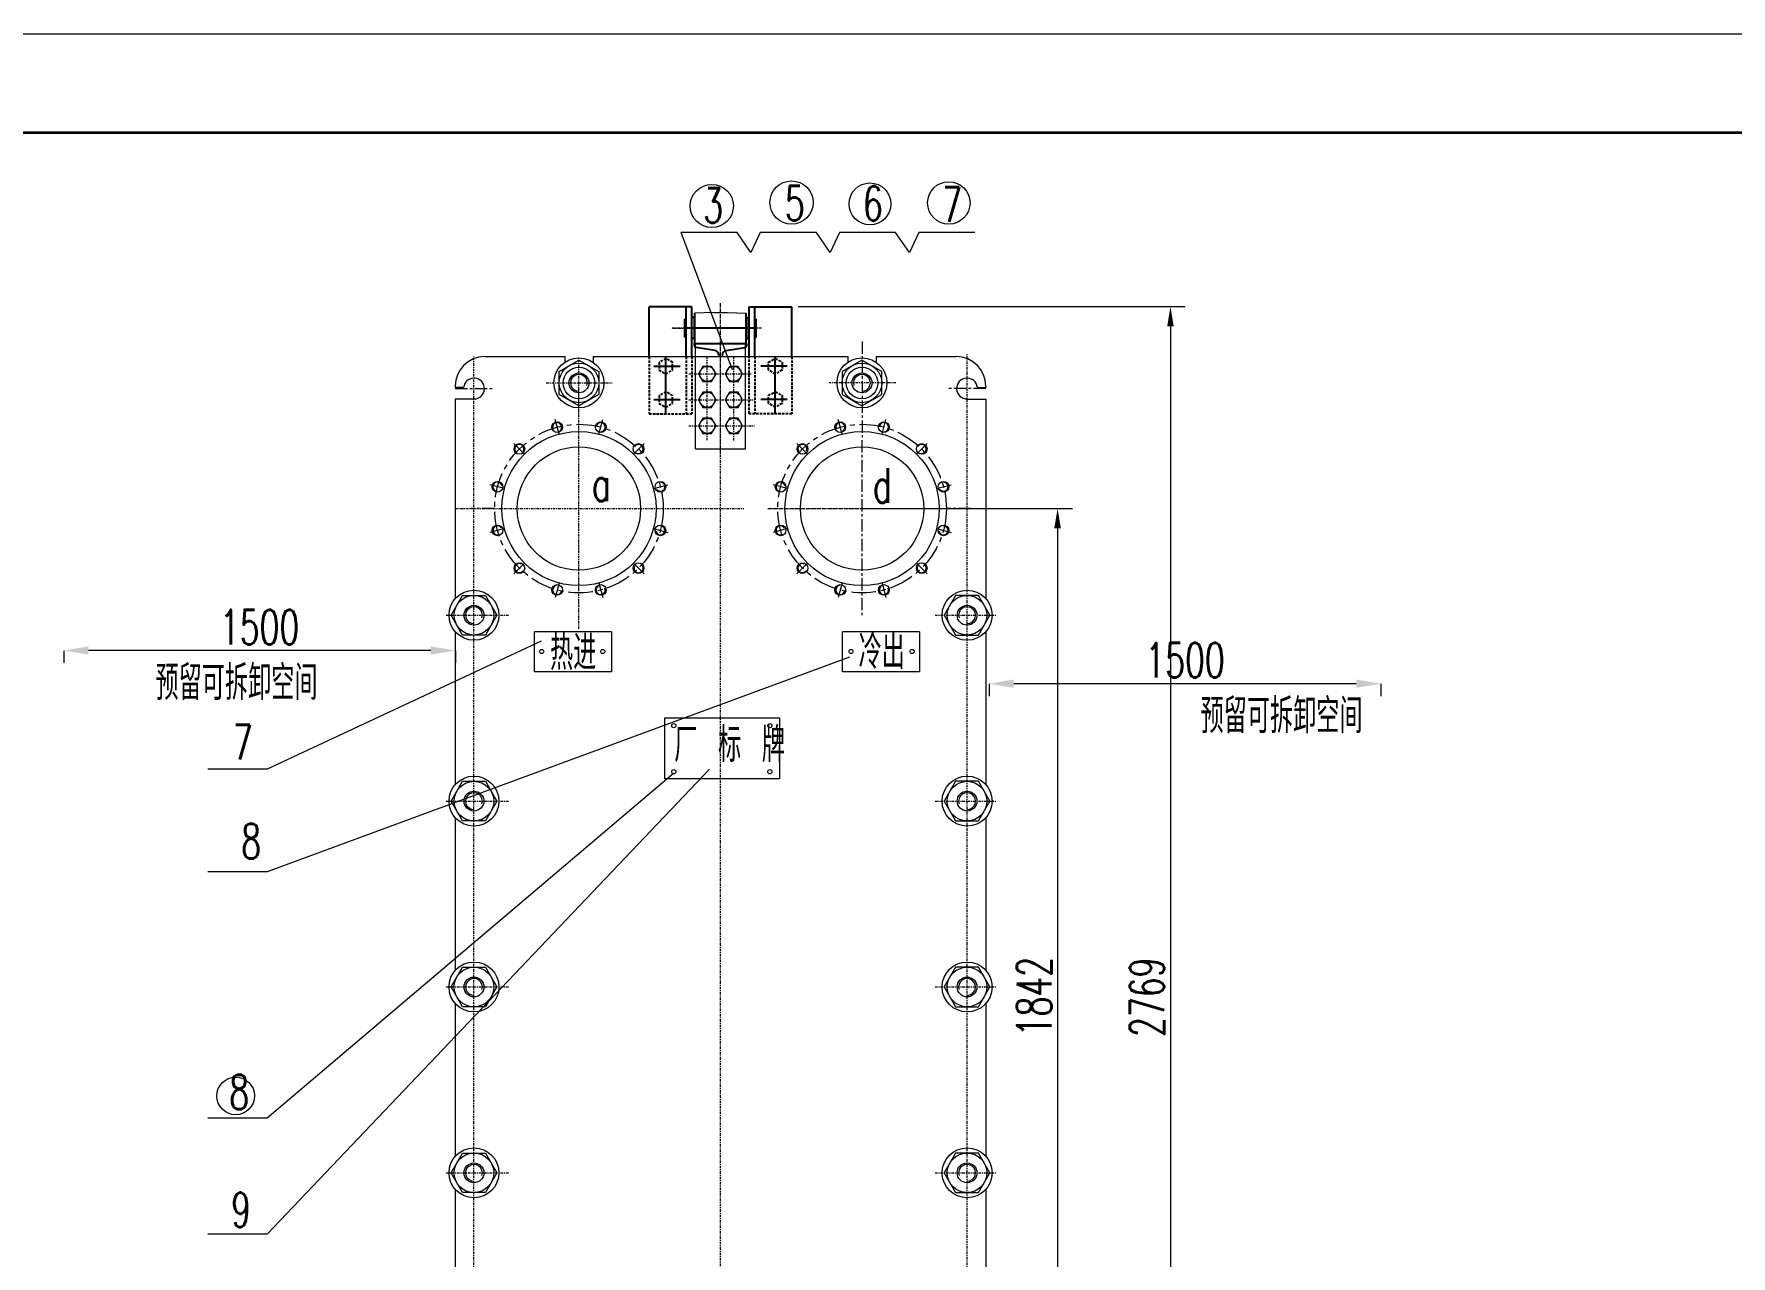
# Model space of a CAD drawing. Header units: millimetres. Extents: x -394 to 6212, y -2458 to 809.
# Drawn here: x 3741.5 to 3913.4, y -2161.7 to -2037.9 of the extents above; entities that cross this region are included whole.
import ezdxf

# ---------------------------------------------------------------- set-up
doc = ezdxf.new("R2010")
doc.units = ezdxf.units.MM
doc.header["$PDSIZE"] = -5
for name, pattern in [('CENTER', [2, 1.25, -0.25, 0.25, -0.25]), ('CENTERX2', [4, 2.5, -0.5, 0.5, -0.5]), ('HIDDEN', [0.375, 0.25, -0.125])]:
    doc.linetypes.add(name, pattern=pattern)
doc.layers.get('0').update_dxf_attribs({"lineweight": 18})
doc.layers.get('DEFPOINTS').update_dxf_attribs({"lineweight": 18})
for name, color, linetype, lineweight, true_color in [('1', 1, 'Continuous', 18, 0xff0000), ('2', 2, 'Continuous', 18, 0xffff00), ('3', 3, 'CENTERX2', 18, 0x00ff00)]:
    doc.layers.add(name, color=color, linetype=linetype, lineweight=lineweight, true_color=true_color)
doc.layers.add('LAYER1', color=1, linetype='Continuous', lineweight=25)
doc.layers.add('粗实线层', color=7, linetype='Continuous', lineweight=35)
doc.layers.add('LAYER3', color=3, linetype='Continuous')
doc.layers.add('LAYER5', color=5, linetype='HIDDEN')
doc.styles.add('HZ', font='txt.shx', dxfattribs={"width": 0.67, "bigfont": 'hztxt.shx'})
doc.dimstyles.new('STANDARD$0', dxfattribs={"dimtxt": 3.5, "dimasz": 2.5, "dimexe": 1.25, "dimexo": 0.625, "dimtad": 1, "dimdec": 4, "dimdsep": 46, "dimtxsty": 'HZ', "dimcen": 2.5, "dimdle": 5, "dimadec": 0, "dimazin": 0, "dimtfac": 1, "dimtmove": 0, "dimatfit": 3, "dimfxl": 1, "dimtolj": 1, "dimlwd": -1, "dimlwe": -1, "dimarcsym": 0})

# ---------------------------------------------------------------- blocks, each defined once
blk = doc.blocks.new('*D238')
at = {"layer": '2', "color": 0}
for p, q in [((3838.25, -2103.75), (3838.25, -2104.98)), ((3875.44, -2103.73), (3840.75, -2103.73)), ((3877.94, -2103.75), (3877.94, -2104.98))]:
    blk.add_line(p, q, dxfattribs=at)
for points in [[(3840.75, -2103.31), (3840.75, -2104.15), (3838.25, -2103.73)], [(3875.44, -2103.31), (3875.44, -2104.15), (3877.94, -2103.73)]]:
    blk.add_solid(points, dxfattribs=at)
at = {"layer": 'DEFPOINTS', "color": 0}
for p in [(3838.25, -2103.13), (3838.25, -2103.73), (3877.94, -2103.13)]:
    blk.add_point(p, dxfattribs=at)
at = {"layer": '2', "color": 0, "insert": (3858.1, -2101.35), "char_height": 3.5, "attachment_point": 5, "style": 'HZ'}
blk.add_mtext('\\A1;1500', dxfattribs=at)
blk = doc.blocks.new('*D237')
at = {"layer": '2', "color": 0}
for p, q in [((3744.49, -2100.39), (3744.49, -2101.62)), ((3781.68, -2100.37), (3746.99, -2100.37)), ((3784.18, -2100.39), (3784.18, -2101.62))]:
    blk.add_line(p, q, dxfattribs=at)
for points in [[(3746.99, -2099.95), (3746.99, -2100.78), (3744.49, -2100.37)], [(3781.68, -2099.95), (3781.68, -2100.78), (3784.18, -2100.37)]]:
    blk.add_solid(points, dxfattribs=at)
at = {"layer": 'DEFPOINTS', "color": 0}
for p in [(3744.49, -2099.77), (3744.49, -2100.37), (3784.18, -2099.77)]:
    blk.add_point(p, dxfattribs=at)
at = {"layer": '2', "color": 0, "insert": (3764.33, -2097.99), "char_height": 3.5, "attachment_point": 5, "style": 'HZ'}
blk.add_mtext('\\A1;1500', dxfattribs=at)
blk = doc.blocks.new('*D198')
at = {"layer": '2', "color": 0}
for p, q in [((3818.89, -2065.52), (3858.12, -2065.52)), ((3856.62, -2067.52), (3856.62, -2203.76)), ((3838.55, -2205.76), (3858.12, -2205.76))]:
    blk.add_line(p, q, dxfattribs=at)
for points in [[(3856.29, -2067.52), (3856.95, -2067.52), (3856.62, -2065.52)], [(3856.29, -2203.76), (3856.95, -2203.76), (3856.62, -2205.76)]]:
    blk.add_solid(points, dxfattribs=at)
at = {"layer": 'DEFPOINTS', "color": 0}
for p in [(3818.26, -2065.52), (3837.92, -2205.76), (3856.62, -2205.76)]:
    blk.add_point(p, dxfattribs=at)
at = {"layer": '2', "color": 0, "insert": (3854.24, -2135.5), "char_height": 3.5, "attachment_point": 5, "rotation": 90, "style": 'HZ'}
blk.add_mtext('\\A1;2769', dxfattribs=at)
blk = doc.blocks.new('*D194')
at = {"layer": '2', "color": 0}
for p, q in [((3838.55, -2085.98), (3846.68, -2085.98)), ((3845.18, -2087.98), (3845.18, -2180.94)), ((3838.55, -2182.94), (3846.68, -2182.94))]:
    blk.add_line(p, q, dxfattribs=at)
for points in [[(3844.85, -2087.98), (3845.52, -2087.98), (3845.18, -2085.98)], [(3844.85, -2180.94), (3845.52, -2180.94), (3845.18, -2182.94)]]:
    blk.add_solid(points, dxfattribs=at)
at = {"layer": 'DEFPOINTS', "color": 0}
for p in [(3837.92, -2085.98), (3837.92, -2182.94), (3845.18, -2182.94)]:
    blk.add_point(p, dxfattribs=at)
at = {"layer": '2', "color": 0, "insert": (3842.81, -2135.44), "char_height": 3.5, "attachment_point": 5, "rotation": 90, "style": 'HZ'}
blk.add_mtext('\\A1;1842', dxfattribs=at)

msp = doc.modelspace()

# ---------------------------------------------------------------- linework, layer by layer
at = {"color": 2, "linetype": 'Continuous', "ltscale": 0.1}
msp.add_line((3825.37425, -2085.9806), (3842.528, -2085.9806), dxfattribs=at)
at = {"color": 1, "linetype": 'Continuous'}
msp.add_lwpolyline([(3805.40143, -2107.19723), (3817.02124, -2107.19723), (3817.02124, -2113.3561), (3805.40143, -2113.3561)], close=True, dxfattribs=at)
for centre in [(3792.90958, -2100.46346), (3799.10182, -2100.46346), (3824.24828, -2100.46346), (3830.44052, -2100.46346), (3806.29926, -2107.98505), (3816.03039, -2107.98505), (3806.29926, -2112.65106), (3816.03039, -2112.65106)]:
    msp.add_circle(centre, 0.21233, dxfattribs=at)
at = {"ltscale": 0.1}
for centre, start, end in [((3796.68945, -2073.24566), 342.116645, 270), ((3825.36495, -2073.24566), 270, 197.883355), ((3786.05217, -2096.78846), 342.116645, 270), ((3836.01153, -2096.78846), 270, 197.883355), ((3786.05217, -2115.62452), 342.116645, 270), ((3836.01153, -2115.62452), 270, 197.883355), ((3786.05217, -2134.46057), 342.116645, 270), ((3836.01153, -2134.46057), 270, 197.883355), ((3786.05217, -2153.29663), 342.116645, 270), ((3836.01153, -2153.29663), 270, 197.883355)]:
    msp.add_arc(centre, 0.85337, start, end, dxfattribs=at)
at = {"layer": '1', "ltscale": 0.1}
for p, q in [((3810.31378, -2066.11043), (3808.42944, -2066.16351)), ((3811.74993, -2066.11043), (3813.63426, -2066.16351)), ((3810.31378, -2069.26995), (3808.42944, -2069.21687)), ((3808.49466, -2069.26995), (3813.56905, -2069.26995)), ((3810.31378, -2069.26995), (3811.74993, -2069.26995)), ((3811.74993, -2069.26995), (3813.63426, -2069.21687))]:
    msp.add_line(p, q, dxfattribs=at)
at = {"layer": '1'}
for p, q in [((3810.31378, -2066.11043), (3811.74993, -2066.11043)), ((3787.13985, -2070.58642), (3794.3673, -2070.58642)), ((3794.3673, -2070.58642), (3795.24995, -2070.58642)), ((3798.12895, -2070.58642), (3813.56568, -2070.58642)), ((3810.85113, -2070.42627), (3810.85113, -2070.58642)), ((3811.21258, -2070.42627), (3811.21258, -2070.58642)), ((3813.56568, -2070.58642), (3823.92545, -2070.58642)), ((3826.80445, -2070.58642), (3827.69641, -2070.58642)), ((3827.69641, -2070.58642), (3834.92385, -2070.58642)), ((3784.13985, -2073.58642), (3784.13985, -2073.7069)), ((3785.00293, -2073.7069), (3784.13985, -2073.7069)), ((3837.06078, -2073.7069), (3837.92385, -2073.7069)), ((3837.92385, -2073.58642), (3837.92385, -2073.7069)), ((3786.0668, -2074.87866), (3784.13985, -2074.87866)), ((3784.13985, -2074.87866), (3784.13985, -2080.48173)), ((3835.99691, -2074.87866), (3837.92385, -2074.87866)), ((3837.92385, -2074.87866), (3837.92385, -2080.48173)), ((3784.13985, -2080.48173), (3784.13985, -2082.68565)), ((3784.13985, -2080.48173), (3784.13985, -2093.13869)), ((3808.49466, -2079.92138), (3813.56905, -2079.92138)), ((3837.92385, -2080.48173), (3837.92385, -2082.68565)), ((3837.92385, -2080.48173), (3837.92385, -2093.13869)), ((3784.13985, -2093.13869), (3784.13985, -2095.13223)), ((3837.92385, -2093.13869), (3837.92385, -2095.13223)), ((3837.92385, -2093.13869), (3837.92385, -2095.13223)), ((3784.13985, -2098.44469), (3784.13985, -2103.90508)), ((3784.13985, -2098.44469), (3784.13985, -2101.80153)), ((3792.1928, -2098.45268), (3799.9938, -2098.45268)), ((3792.1928, -2102.52816), (3792.1928, -2098.45666)), ((3799.9938, -2098.45666), (3799.9938, -2102.52816)), ((3823.3983, -2098.45268), (3831.1993, -2098.45268)), ((3823.3983, -2102.52816), (3823.3983, -2098.45666)), ((3831.1993, -2098.45666), (3831.1993, -2102.52816)), ((3837.92385, -2098.44469), (3837.92385, -2103.90508)), ((3799.9938, -2102.52816), (3792.1928, -2102.52816)), ((3831.1993, -2102.52816), (3823.3983, -2102.52816)), ((3784.13985, -2103.90508), (3784.13985, -2112.7138)), ((3837.92385, -2103.90508), (3837.92385, -2112.7138)), ((3784.13985, -2111.97474), (3784.13985, -2113.96829)), ((3784.13985, -2112.7138), (3784.13985, -2113.96829)), ((3837.92385, -2112.7138), (3837.92385, -2113.96829)), ((3784.13985, -2117.28075), (3784.13985, -2132.80434)), ((3837.92385, -2117.28075), (3837.92385, -2132.80434)), ((3784.13985, -2121.54499), (3784.13985, -2132.80434)), ((3837.92385, -2121.54499), (3837.92385, -2132.80434)), ((3784.13985, -2130.8108), (3784.13985, -2132.80434)), ((3784.13985, -2136.1168), (3784.13985, -2151.6404)), ((3784.13985, -2136.1168), (3784.13985, -2151.6404)), ((3837.92385, -2136.1168), (3837.92385, -2151.6404)), ((3837.92385, -2136.1168), (3837.92385, -2151.6404)), ((3784.13985, -2149.64685), (3784.13985, -2151.6404)), ((3784.13985, -2154.95286), (3784.13985, -2157.50669)), ((3784.13985, -2154.95286), (3784.13985, -2164.68582)), ((3837.92385, -2154.95286), (3837.92385, -2157.50669)), ((3837.92385, -2154.95286), (3837.92385, -2164.68582))]:
    msp.add_line(p, q, dxfattribs=at)
at = {"layer": '1', "ltscale": 0.2}
for p, q in [((3808.49466, -2079.92138), (3808.49466, -2069.26995)), ((3813.56905, -2079.92138), (3813.56905, -2069.26995))]:
    msp.add_line(p, q, dxfattribs=at)
at = {"layer": '1', "linetype": 'CENTER'}
for p, q in [((3784.13985, -2073.82166), (3787.9328, -2073.82166)), ((3837.92385, -2073.82166), (3834.13091, -2073.82166))]:
    msp.add_line(p, q, dxfattribs=at)
at = {"layer": '1', "ltscale": 0.1}
for points in [[(3794.68152, -2072.08638), (3796.68945, -2070.9271), (3798.69739, -2072.08638), (3798.69739, -2074.40494), (3796.68945, -2075.56423), (3794.68152, -2074.40494)], [(3809.24923, -2071.56779), (3808.80701, -2072.33373), (3809.24923, -2073.09968), (3810.13367, -2073.09968), (3810.57589, -2072.33373), (3810.13367, -2071.56779)], [(3811.93004, -2071.56779), (3811.48782, -2072.33373), (3811.93004, -2073.09968), (3812.81448, -2073.09968), (3813.25669, -2072.33373), (3812.81448, -2071.56779)], [(3827.37289, -2072.08638), (3825.36495, -2070.9271), (3823.35702, -2072.08638), (3823.35702, -2074.40494), (3825.36495, -2075.56423), (3827.37289, -2074.40494)], [(3809.24923, -2074.20072), (3808.80701, -2074.96667), (3809.24923, -2075.73262), (3810.13367, -2075.73262), (3810.57589, -2074.96667), (3810.13367, -2074.20072)], [(3811.93004, -2074.20072), (3811.48782, -2074.96667), (3811.93004, -2075.73262), (3812.81448, -2075.73262), (3813.25669, -2074.96667), (3812.81448, -2074.20072)], [(3809.24923, -2076.83366), (3808.80701, -2077.59961), (3809.24923, -2078.36555), (3810.13367, -2078.36555), (3810.57589, -2077.59961), (3810.13367, -2076.83366)], [(3811.93004, -2076.83366), (3811.48782, -2077.59961), (3811.93004, -2078.36555), (3812.81448, -2078.36555), (3813.25669, -2077.59961), (3812.81448, -2076.83366)], [(3787.21145, -2094.78053), (3788.37074, -2096.78846), (3787.21145, -2098.7964), (3784.89289, -2098.7964), (3783.73361, -2096.78846), (3784.89289, -2094.78053)], [(3834.85225, -2094.78053), (3833.69297, -2096.78846), (3834.85225, -2098.7964), (3837.17081, -2098.7964), (3838.3301, -2096.78846), (3837.17081, -2094.78053)], [(3787.21145, -2113.61658), (3788.37074, -2115.62452), (3787.21145, -2117.63245), (3784.89289, -2117.63245), (3783.73361, -2115.62452), (3784.89289, -2113.61658)], [(3834.85225, -2113.61658), (3833.69297, -2115.62452), (3834.85225, -2117.63245), (3837.17081, -2117.63245), (3838.3301, -2115.62452), (3837.17081, -2113.61658)], [(3787.21145, -2132.45264), (3788.37074, -2134.46057), (3787.21145, -2136.46851), (3784.89289, -2136.46851), (3783.73361, -2134.46057), (3784.89289, -2132.45264)], [(3834.85225, -2132.45264), (3833.69297, -2134.46057), (3834.85225, -2136.46851), (3837.17081, -2136.46851), (3838.3301, -2134.46057), (3837.17081, -2132.45264)], [(3787.21145, -2151.28869), (3788.37074, -2153.29663), (3787.21145, -2155.30456), (3784.89289, -2155.30456), (3783.73361, -2153.29663), (3784.89289, -2151.28869)], [(3834.85225, -2151.28869), (3833.69297, -2153.29663), (3834.85225, -2155.30456), (3837.17081, -2155.30456), (3838.3301, -2153.29663), (3837.17081, -2151.28869)]]:
    msp.add_lwpolyline(points, close=True, dxfattribs=at)
at = {"layer": '1'}
for centre, radius in [((3796.68945, -2073.24566), 2.52984), ((3796.68945, -2073.24566), 1.60157), ((3825.36495, -2073.24566), 2.52984), ((3825.36495, -2073.24566), 1.60157), ((3794.47871, -2077.72998), 0.54167), ((3798.9002, -2077.72998), 0.54167), ((3823.16351, -2077.72998), 0.54167), ((3827.585, -2077.72998), 0.54167), ((3796.68945, -2085.9806), 7.8125), ((3825.37425, -2085.9806), 7.8125), ((3790.64958, -2079.94073), 0.54167), ((3796.68945, -2085.9806), 6.25), ((3802.72932, -2079.94073), 0.54167), ((3819.33438, -2079.94073), 0.54167), ((3825.37425, -2085.9806), 6.25), ((3831.41412, -2079.94073), 0.54167), ((3788.43884, -2083.76985), 0.54167), ((3804.94007, -2083.76985), 0.54167), ((3817.12364, -2083.76985), 0.54167), ((3833.62487, -2083.76985), 0.54167), ((3788.43884, -2088.19134), 0.54167), ((3804.94007, -2088.19134), 0.54167), ((3817.12364, -2088.19134), 0.54167), ((3833.62487, -2088.19134), 0.54167), ((3790.64958, -2092.02047), 0.54167), ((3802.72932, -2092.02047), 0.54167), ((3819.33438, -2092.02047), 0.54167), ((3831.41412, -2092.02047), 0.54167), ((3786.05217, -2096.78846), 2.52984), ((3794.47871, -2094.23121), 0.54167), ((3798.9002, -2094.23121), 0.54167), ((3823.16351, -2094.23121), 0.54167), ((3827.585, -2094.23121), 0.54167), ((3836.01153, -2096.78846), 2.52984), ((3786.05217, -2115.62452), 2.52984), ((3836.01153, -2115.62452), 2.52984), ((3786.05217, -2134.46057), 2.52984), ((3836.01153, -2134.46057), 2.52984), ((3786.05217, -2153.29663), 2.52984), ((3836.01153, -2153.29663), 2.52984)]:
    msp.add_circle(centre, radius, dxfattribs=at)
at = {"layer": '1', "ltscale": 0.1}
for centre, radius in [((3796.68945, -2073.24566), 2.00794), ((3809.69145, -2072.33373), 0.76595), ((3812.37226, -2072.33373), 0.76595), ((3825.36495, -2073.24566), 2.00794), ((3796.68945, -2073.24566), 1.00397), ((3825.36495, -2073.24566), 1.00397), ((3809.69145, -2074.96667), 0.76595), ((3812.37226, -2074.96667), 0.76595), ((3809.69145, -2077.59961), 0.76595), ((3812.37226, -2077.59961), 0.76595), ((3786.05217, -2096.78846), 2.00794), ((3786.05217, -2096.78846), 1.00397), ((3836.01153, -2096.78846), 2.00794), ((3836.01153, -2096.78846), 1.00397), ((3786.05217, -2115.62452), 2.00794), ((3786.05217, -2115.62452), 1.00397), ((3836.01153, -2115.62452), 2.00794), ((3836.01153, -2115.62452), 1.00397), ((3786.05217, -2134.46057), 2.00794), ((3786.05217, -2134.46057), 1.00397), ((3836.01153, -2134.46057), 2.00794), ((3836.01153, -2134.46057), 1.00397), ((3786.05217, -2153.29663), 2.00794), ((3786.05217, -2153.29663), 1.00397), ((3836.01153, -2153.29663), 2.00794), ((3836.01153, -2153.29663), 1.00397)]:
    msp.add_circle(centre, radius, dxfattribs=at)
at = {"layer": '1'}
for centre, radius, start, end in [((3787.13985, -2073.58642), 3, 90, 180), ((3834.92385, -2073.58642), 3, 0, 90), ((3786.05217, -2073.82166), 1.0555, 270, 173.7581991), ((3836.01153, -2073.82166), 1.0555, 6.2418009, 270)]:
    msp.add_arc(centre, radius, start, end, dxfattribs=at)
at = {"layer": '2'}
for p, q in [((3812.26038, -2071.9325), (3807.03049, -2058.0015)), ((3812.71679, -2058.01195), (3807.03441, -2058.01195)), ((3814.11929, -2060.03545), (3812.71679, -2058.01195)), ((3815.06469, -2058.01195), (3814.11929, -2060.03545)), ((3820.74707, -2058.01195), (3815.06469, -2058.01195)), ((3822.14957, -2060.03545), (3820.74707, -2058.01195)), ((3823.09497, -2058.01195), (3822.14957, -2060.03545)), ((3828.77735, -2058.01195), (3823.09497, -2058.01195)), ((3830.17985, -2060.03545), (3828.77735, -2058.01195)), ((3831.12525, -2058.01195), (3830.17985, -2060.03545)), ((3836.80763, -2058.01195), (3831.12525, -2058.01195)), ((3792.86388, -2099.4335), (3765.08896, -2112.40253)), ((3824.11088, -2101.055), (3765.08896, -2122.8089)), ((3765.08896, -2112.40253), (3759.08896, -2112.40253)), ((3809.90788, -2112.4055), (3765.08932, -2159.49806)), ((3806.25538, -2112.811), (3765.08932, -2147.74256)), ((3765.08896, -2122.8089), (3759.08896, -2122.8089)), ((3765.08896, -2147.74256), (3759.08896, -2147.74256)), ((3765.08896, -2159.49806), (3759.08896, -2159.49806))]:
    msp.add_line(p, q, dxfattribs=at)
at = {"layer": '2', "linetype": 'Continuous'}
for p, q in [((3795.24995, -2070.58642), (3795.24995, -2071.1653)), ((3798.12895, -2070.58642), (3798.12895, -2071.1653)), ((3823.92545, -2070.58642), (3823.92545, -2071.1653)), ((3826.80445, -2070.58642), (3826.80445, -2071.1653))]:
    msp.add_line(p, q, dxfattribs=at)
at = {"layer": '2', "linetype": 'CENTER'}
for p, q in [((3788.1223, -2085.98106), (3785.69361, -2085.9806)), ((3836.37009, -2085.9806), (3833.96361, -2085.96009))]:
    msp.add_line(p, q, dxfattribs=at)
at = {"layer": '2', "ltscale": 0.5}
msp.add_lwpolyline([(3527.13858, -2037.88314), (4121.13858, -2037.88314), (4121.13858, -2457.88314), (3527.13858, -2457.88314)], close=True, dxfattribs=at)
at = {"layer": '2'}
for centre, radius in [((3810.14504, -2055.31562), 2.19023), ((3818.22834, -2054.96844), 2.19161), ((3826.17569, -2055.10768), 2.11967), ((3834.16198, -2055.00781), 2.14994), ((3761.90593, -2145.50456), 1.90907)]:
    msp.add_circle(centre, radius, dxfattribs=at)
for centre, start, end in [((3794.47871, -2077.72998), 306.6372821, 204.8794245), ((3798.9002, -2077.72998), 276.6372821, 174.8794245), ((3823.16351, -2077.72998), 306.6372821, 204.8794245), ((3827.585, -2077.72998), 276.6372821, 174.8794245), ((3790.64958, -2079.94073), 336.6372821, 234.8794245), ((3802.72932, -2079.94073), 246.6372821, 144.8794245), ((3819.33438, -2079.94073), 336.6372821, 234.8794245), ((3831.41412, -2079.94073), 246.6372821, 144.8794245), ((3788.43884, -2083.76985), 6.6372821, 264.8794245), ((3804.94007, -2083.76985), 216.6372821, 114.8794245), ((3817.12364, -2083.76985), 6.6372821, 264.8794245), ((3833.62487, -2083.76985), 216.6372821, 114.8794245), ((3788.43884, -2088.19134), 36.6372821, 294.8794245), ((3804.94007, -2088.19134), 186.6372821, 84.8794245), ((3817.12364, -2088.19134), 36.6372821, 294.8794245), ((3833.62487, -2088.19134), 186.6372821, 84.8794245), ((3790.64958, -2092.02047), 66.6372821, 324.8794245), ((3802.72932, -2092.02047), 156.6372821, 54.8794245), ((3819.33438, -2092.02047), 66.6372821, 324.8794245), ((3831.41412, -2092.02047), 156.6372821, 54.8794245), ((3794.47871, -2094.23121), 96.6372821, 354.8794245), ((3798.9002, -2094.23121), 126.6372821, 24.8794245), ((3823.16351, -2094.23121), 96.6372821, 354.8794245), ((3827.585, -2094.23121), 126.6372821, 24.8794245)]:
    msp.add_arc(centre, 0.45997, start, end, dxfattribs=at)
at = {"layer": '3', "ltscale": 0.1}
for p, q in [((3811.03185, -2079.92138), (3811.03185, -2065.14251)), ((3811.03185, -2069.26995), (3811.03185, -2065.16551)), ((3815.17275, -2067.69019), (3806.01745, -2067.69019)), ((3806.20178, -2067.69019), (3809.19468, -2067.69019)), ((3811.03185, -2080.30598), (3811.03185, -2069.41967)), ((3836.01153, -2176.37434), (3836.01153, -2070.23869)), ((3786.05217, -2110.55391), (3786.05217, -2070.58642)), ((3796.68945, -2076.10819), (3796.68945, -2070.74172)), ((3809.69145, -2079.06232), (3809.69145, -2070.59303)), ((3812.37226, -2079.09265), (3812.37226, -2070.53232)), ((3793.37824, -2073.24566), (3800.04373, -2073.24566)), ((3807.82166, -2072.33373), (3814.21347, -2072.33373)), ((3828.79723, -2073.24566), (3822.05158, -2073.24566)), ((3796.68945, -2098.17197), (3796.68945, -2073.93707)), ((3796.68945, -2098.17197), (3796.68945, -2073.93707)), ((3796.68945, -2097.60867), (3796.68945, -2075.02307)), ((3807.82166, -2074.96667), (3814.46401, -2074.96667)), ((3807.82166, -2077.59961), (3814.46401, -2077.59961)), ((3811.03185, -2207.28786), (3811.03185, -2079.90898)), ((3784.13985, -2085.9806), (3813.41078, -2085.9806)), ((3815.82171, -2085.9806), (3834.67975, -2085.9806)), ((3816.03666, -2085.9806), (3842.09558, -2085.9806)), ((3783.23853, -2096.78846), (3789.56458, -2096.78846)), ((3832.78174, -2096.78846), (3838.93784, -2096.78846)), ((3786.05217, -2178.01464), (3786.05217, -2110.55391)), ((3783.23853, -2115.62452), (3789.56458, -2115.62452)), ((3832.78174, -2115.62452), (3838.93784, -2115.62452)), ((3783.23853, -2134.46057), (3789.56458, -2134.46057)), ((3832.78174, -2134.46057), (3838.93784, -2134.46057)), ((3783.23853, -2153.29663), (3789.56458, -2153.29663)), ((3832.78174, -2153.29663), (3838.93784, -2153.29663))]:
    msp.add_line(p, q, dxfattribs=at)
at = {"layer": '3', "linetype": 'CENTER'}
msp.add_line((3825.37425, -2069.04188), (3825.35375, -2096.78846), dxfattribs=at)
at = {"layer": '3'}
for p, q in [((3794.66743, -2078.4343), (3794.27312, -2076.96271)), ((3798.71148, -2078.4343), (3799.10579, -2076.96271)), ((3823.35223, -2078.4343), (3822.95792, -2076.96271)), ((3827.39628, -2078.4343), (3827.79059, -2076.96271)), ((3791.16518, -2080.45632), (3790.0879, -2079.37905)), ((3802.21372, -2080.45632), (3803.291, -2079.37905)), ((3819.84998, -2080.45632), (3818.7727, -2079.37905)), ((3830.89852, -2080.45632), (3831.9758, -2079.37905)), ((3789.14316, -2083.95857), (3787.67157, -2083.56426)), ((3804.23575, -2083.95857), (3805.70734, -2083.56426)), ((3817.82796, -2083.95857), (3816.35637, -2083.56426)), ((3832.92055, -2083.95857), (3834.39214, -2083.56426)), ((3789.14316, -2088.00262), (3787.67157, -2088.39693)), ((3804.23575, -2088.00262), (3805.70734, -2088.39693)), ((3817.82796, -2088.00262), (3816.35637, -2088.39693)), ((3832.92055, -2088.00262), (3834.39214, -2088.39693)), ((3791.16518, -2091.50487), (3790.0879, -2092.58214)), ((3802.21372, -2091.50487), (3803.291, -2092.58214)), ((3819.84998, -2091.50487), (3818.7727, -2092.58214)), ((3830.89852, -2091.50487), (3831.9758, -2092.58214)), ((3794.66743, -2093.52689), (3794.27312, -2094.99848)), ((3798.71148, -2093.52689), (3799.10579, -2094.99848)), ((3823.35223, -2093.52689), (3822.95792, -2094.99848)), ((3827.39628, -2093.52689), (3827.79059, -2094.99848))]:
    msp.add_line(p, q, dxfattribs=at)
for centre in [(3796.68945, -2085.9806), (3825.37425, -2085.9806)]:
    msp.add_circle(centre, 8.54167, dxfattribs=at)
at = {"layer": 'LAYER1'}
for p, q in [((3803.80294, -2070.58642), (3803.80294, -2065.52151)), ((3808.14029, -2065.52151), (3803.80294, -2065.52151)), ((3807.41739, -2068.60585), (3807.41739, -2066.77453)), ((3807.56197, -2066.77453), (3807.41739, -2066.77453)), ((3807.56197, -2070.58642), (3807.56197, -2065.52151)), ((3808.14029, -2070.58642), (3808.14029, -2065.52151)), ((3808.38125, -2066.62995), (3808.14029, -2066.62995)), ((3808.38125, -2068.75043), (3808.38125, -2066.62995)), ((3808.42944, -2069.21687), (3808.42944, -2066.16351)), ((3813.63426, -2069.21687), (3813.63426, -2066.16351)), ((3813.68245, -2068.75043), (3813.68245, -2066.62995)), ((3813.68245, -2066.62995), (3813.92342, -2066.62995)), ((3813.92342, -2070.58642), (3813.92342, -2065.52151)), ((3813.92342, -2065.52151), (3818.26077, -2065.52151)), ((3814.50173, -2070.58642), (3814.50173, -2065.52151)), ((3814.50173, -2066.77453), (3814.64631, -2066.77453)), ((3814.64631, -2068.60585), (3814.64631, -2066.77453)), ((3818.26077, -2070.58642), (3818.26077, -2065.52151)), ((3807.56197, -2068.60585), (3807.41739, -2068.60585)), ((3808.42944, -2066.9673), (3808.38125, -2066.9673)), ((3808.42944, -2068.41308), (3808.38125, -2068.41308)), ((3813.63426, -2066.9673), (3813.68245, -2066.9673)), ((3813.63426, -2068.41308), (3813.68245, -2068.41308)), ((3814.50173, -2068.60585), (3814.64631, -2068.60585)), ((3808.38125, -2068.75043), (3808.14029, -2068.75043)), ((3808.38125, -2069.26995), (3813.68245, -2069.26995)), ((3808.38125, -2069.43082), (3808.38125, -2069.26995)), ((3810.46857, -2069.97466), (3808.57455, -2069.65899)), ((3811.59514, -2069.97466), (3813.48916, -2069.65899)), ((3813.68245, -2068.75043), (3813.92342, -2068.75043)), ((3813.68245, -2069.43082), (3813.68245, -2069.26995))]:
    msp.add_line(p, q, dxfattribs=at)
for centre, radius, start, end in [((3808.61258, -2069.43082), 0.23133, 180, 260.5376778), ((3810.3933, -2070.42627), 0.45783, 0, 80.5376778), ((3811.67041, -2070.42627), 0.45783, 99.4623222, 180), ((3813.45113, -2069.43082), 0.23133, 279.4623222, 0)]:
    msp.add_arc(centre, radius, start, end, dxfattribs=at)
at = {"layer": 'LAYER3'}
for p, q in [((3814.64631, -2067.69019), (3807.41739, -2067.69019)), ((3804.28486, -2071.55027), (3806.93547, -2071.55027)), ((3805.48968, -2076.36955), (3805.48968, -2070.58642)), ((3817.77884, -2071.55027), (3815.12824, -2071.55027)), ((3816.57402, -2076.36955), (3816.57402, -2070.58642)), ((3804.28486, -2074.92377), (3806.93547, -2074.92377)), ((3817.77884, -2074.92377), (3815.12824, -2074.92377))]:
    msp.add_line(p, q, dxfattribs=at)
at = {"layer": 'LAYER5'}
for p, q in [((3803.80294, -2070.58642), (3803.80294, -2076.36955)), ((3807.56197, -2070.58642), (3807.56197, -2076.36955)), ((3808.14029, -2070.58642), (3808.14029, -2076.36955)), ((3813.92342, -2076.36955), (3813.92342, -2070.58642)), ((3814.50173, -2070.58642), (3814.50173, -2076.36955)), ((3818.26077, -2070.58642), (3818.26077, -2076.36955)), ((3803.80294, -2076.36955), (3808.14029, -2076.36955)), ((3818.26077, -2076.36955), (3813.92342, -2076.36955))]:
    msp.add_line(p, q, dxfattribs=at)
for points in [[(3804.80104, -2071.94787), (3805.48968, -2072.34546), (3806.17833, -2071.94787), (3806.17833, -2071.15268), (3805.48968, -2070.75509), (3804.80104, -2071.15268)], [(3817.26267, -2071.94787), (3816.57402, -2072.34546), (3815.88537, -2071.94787), (3815.88537, -2071.15268), (3816.57402, -2070.75509), (3817.26267, -2071.15268)], [(3804.80104, -2075.32136), (3805.48968, -2075.71895), (3806.17833, -2075.32136), (3806.17833, -2074.52618), (3805.48968, -2074.12859), (3804.80104, -2074.52618)], [(3817.26267, -2075.32136), (3816.57402, -2075.71895), (3815.88537, -2075.32136), (3815.88537, -2074.52618), (3816.57402, -2074.12859), (3817.26267, -2074.52618)]]:
    msp.add_lwpolyline(points, close=True, dxfattribs=at)
at = {"layer": '粗实线层'}
msp.add_lwpolyline([(4111.13858, -2447.88314), (3552.13858, -2447.88314), (3552.13858, -2047.88314), (4111.13858, -2047.88314)], close=True, dxfattribs=at)

# ---------------------------------------------------------------- texts
at = {"layer": '2', "style": 'HZ', "width": 0.67}
for s, p in [('3', (3809.28041, -2057.01473)), ('5', (3817.56471, -2056.77755)), ('6', (3825.46807, -2056.81692)), ('7', (3833.49835, -2056.92131)), ('d', (3826.46516, -2085.39643)), ('a', (3797.99208, -2085.24355)), ('热进', (3793.75878, -2102.3341)), ('冷出', (3825.0219, -2102.2416)), ('7', (3761.61865, -2111.39303)), ('厂 标 牌', (3806.34585, -2111.6741)), ('8', (3762.47365, -2121.4439)), ('8', (3761.25793, -2146.85474)), ('9', (3761.43765, -2158.79606))]:
    msp.add_text(s, height=3.5, dxfattribs=at).set_placement(p)
at = {"layer": '2', "char_height": 3.5, "width": 24.6225, "attachment_point": 7, "style": 'HZ'}
for insert in [(3753.7865, -2105.38355), (3859.67412, -2108.74777)]:
    msp.add_mtext('\\T1;预留可拆卸空间', dxfattribs=dict(at, insert=insert))

# ---------------------------------------------------------------- dimensions: what is measured, and where the dimension line sits
at = {"layer": '2'}
for base, p1, p2, text, picture, middle in [((3856.61975, -2205.76314), (3818.26077, -2065.52151), (3837.92385, -2205.76314), '2769', '*D198', (3856.61975, -2135.50061)), ((3845.18245, -2182.94055), (3837.92385, -2085.9806), (3837.92385, -2182.94055), '1842', '*D194', (3845.18245, -2135.44283))]:
    dim = msp.add_linear_dim(base=base, p1=p1, p2=p2, angle=90, text=text, dimstyle='STANDARD$0', override={"dimasz": 2, "dimexe": 1.5, "dimdec": 2, "dimatfit": 0}, dxfattribs=at)
    dim.commit()
    dim.dimension.update_dxf_attribs({"geometry": picture, "text_midpoint": middle, "dimtype": 160})
for base, p1, p2, picture, middle in [((3744.48971, -2100.36552), (3784.17703, -2099.76538), (3744.48971, -2099.76538), '*D237', (3764.33337, -2097.99052)), ((3838.25225, -2103.72974), (3877.93956, -2103.1296), (3838.25225, -2103.1296), '*D238', (3858.09591, -2101.35474))]:
    dim = msp.add_linear_dim(base=base, p1=p1, p2=p2, angle=180, text='1500', dimstyle='STANDARD$0', override={"dimdec": 2, "dimsah": 1, "dimatfit": 0}, dxfattribs=at)
    dim.commit()
    dim.dimension.update_dxf_attribs({"geometry": picture, "text_midpoint": middle})

doc.saveas('drawing.dxf')
